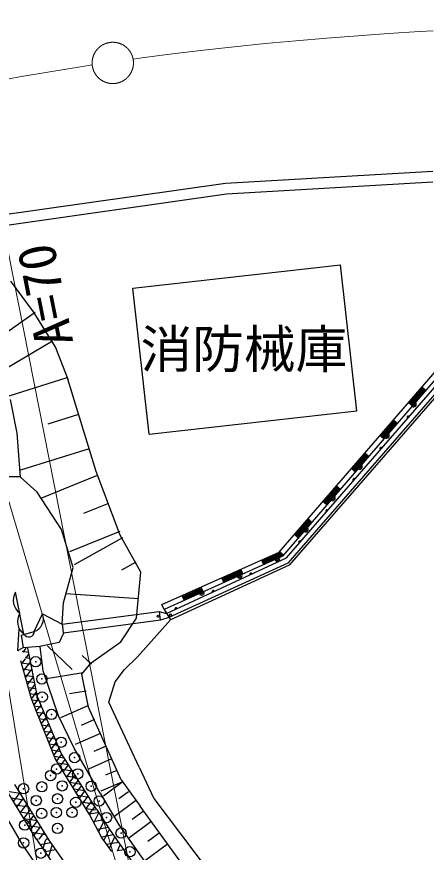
# Model space of a CAD drawing. Units: millimetres, scale not verified. Extents: x 40000 to 680000, y 20000 to 380000.
# Drawn here: x 191407 to 211224, y 265822 to 306274 of the extents above; entities that cross this region are included whole.
import ezdxf
from ezdxf.enums import TextEntityAlignment as Align

# ---------------------------------------------------------------- set-up
doc = ezdxf.new("R2010")
doc.units = ezdxf.units.MM
doc.header["$LTSCALE"] = 1000
doc.header["$PDMODE"] = 32
doc.header["$PDSIZE"] = 500
doc.linetypes.add('CHAIN', pattern=[18.5, 12, -1.5, 3.5, -1.5])
for name, color, linetype, lineweight in [('M-BGD', 7, 'Continuous', 25), ('M-BGD-RSTR', 7, 'Continuous', 13), ('M-BMK', 2, 'CHAIN', 13), ('M-STR-HTXT', 7, 'Continuous', 13)]:
    doc.layers.add(name, color=color, linetype=linetype, lineweight=lineweight)
doc.styles.add('ＭＳ ゴシック', font='')
doc.styles.get('ＭＳ ゴシック').set_extended_font_data('MS Gothic')

msp = doc.modelspace()

# ---------------------------------------------------------------- linework, layer by layer
at = {"layer": 'M-BGD'}
for p, q in [((211533, 298780), (201503, 298207)), ((201503, 298207), (189511, 296501)), ((211539, 298256), (201555, 297687)), ((204454, 280075), (220102, 298103)), ((220287, 297963), (204528, 279823)), ((220356, 297883), (204593, 279726)), ((201555, 297687), (189658, 295993)), ((204111, 280357), (217739, 296145)), ((218078, 296155), (204263, 280152)), ((197022, 293130), (207068, 294256)), ((207861, 287189), (207068, 294256)), ((191108, 293476), (192206, 291984)), ((197814, 286063), (197022, 293130)), ((192292, 291958), (189790, 290206)), ((192206, 291984), (193282, 290265)), ((193133, 290574), (190512, 289024)), ((193282, 290265), (193886, 288719)), ((193830, 288795), (191032, 287899)), ((195246, 284253), (193886, 288719)), ((210382, 287546), (211072, 288344)), ((210420, 287513), (211109, 288311)), ((210458, 287480), (211147, 288279)), ((210496, 287448), (211185, 288246)), ((191426, 286111), (191102, 287740)), ((194392, 287008), (192916, 286550)), ((197814, 286063), (207861, 287189)), ((209004, 285949), (209693, 286747)), ((209042, 285916), (209731, 286715)), ((209080, 285884), (209769, 286682)), ((209118, 285851), (209807, 286649)), ((191594, 283988), (191426, 286111)), ((194907, 285348), (191587, 284320)), ((207626, 284353), (208315, 285151)), ((207664, 284320), (208353, 285118)), ((207701, 284287), (208391, 285085)), ((207739, 284255), (208429, 285053)), ((191578, 283999), (191044, 284000)), ((192398, 283258), (191594, 283988)), ((195306, 284060), (192601, 282972)), ((196418, 281168), (195246, 284253)), ((193571, 281450), (192398, 283258)), ((206247, 282756), (206937, 283554)), ((206285, 282723), (206974, 283522)), ((206323, 282691), (207012, 283489)), ((206361, 282658), (207050, 283456)), ((195850, 282707), (194641, 282221)), ((204869, 281159), (205558, 281958)), ((204907, 281127), (205596, 281925)), ((204945, 281094), (205634, 281892)), ((204983, 281061), (205672, 281860)), ((194131, 279616), (193571, 281450)), ((196394, 281354), (193960, 280375)), ((197418, 279387), (196418, 281168)), ((196519, 281043), (194182, 279738)), ((198432, 277810), (204111, 280357)), ((204141, 280316), (204180, 280361)), ((204263, 280152), (198534, 277582)), ((198658, 277383), (204454, 280075)), ((203264, 279922), (204141, 280316)), ((203284, 279877), (204172, 280275)), ((203304, 279831), (204202, 280234)), ((203325, 279785), (204233, 280193)), ((204172, 280275), (204218, 280328)), ((204202, 280234), (204256, 280296)), ((204233, 280193), (204294, 280263)), ((193676, 277897), (194131, 279616)), ((197171, 279874), (196475, 279486)), ((204528, 279823), (198764, 277181)), ((204593, 279726), (198817, 277063)), ((197209, 277150), (197418, 279387)), ((201339, 279059), (202301, 279491)), ((201359, 279014), (202322, 279445)), ((201380, 278968), (202342, 279399)), ((201400, 278922), (202363, 279354)), ((191758, 276382), (191347, 278410)), ((197307, 278088), (193799, 278333)), ((199414, 278196), (200377, 278628)), ((199435, 278150), (200397, 278582)), ((199455, 278105), (200418, 278536)), ((199476, 278059), (200438, 278491)), ((193611, 276877), (193676, 277897)), ((198534, 277582), (198432, 277810)), ((198534, 277582), (198853, 277074)), ((192258, 276510), (192654, 277373)), ((192654, 277373), (193605, 276872)), ((193605, 276872), (198292, 277474)), ((196449, 276011), (197209, 277150)), ((198292, 277474), (198658, 277383)), ((198364, 277063), (198308, 277476)), ((198764, 277181), (198371, 277064)), ((193678, 276453), (193624, 276884)), ((198371, 277064), (193673, 276434)), ((197248, 275279), (198843, 277078)), ((191455, 275591), (191522, 276636)), ((191646, 276338), (192258, 276510)), ((191732, 275719), (191646, 276338)), ((193673, 276434), (193460, 275980)), ((193460, 275980), (192528, 275783)), ((195010, 274987), (196449, 276011)), ((191460, 275574), (191455, 275591)), ((191704, 275714), (191482, 275593)), ((191482, 275592), (191494, 275590)), ((191671, 275561), (191981, 275510)), ((191855, 275706), (191699, 275502)), ((192528, 275783), (191732, 275719)), ((192420, 273348), (191942, 275701)), ((192686, 274600), (192536, 275773)), ((194091, 274670), (192889, 275818)), ((192119, 273254), (191599, 275086)), ((191811, 275187), (191650, 274976)), ((191817, 275253), (192041, 275216)), ((191997, 275430), (191834, 275216)), ((195028, 274924), (194581, 275351)), ((196617, 274676), (197248, 275279)), ((191645, 274996), (192101, 274922)), ((191726, 274699), (192160, 274627)), ((192072, 275065), (191743, 274635)), ((192146, 274700), (191836, 274294)), ((194558, 274438), (195010, 274987)), ((196174, 274073), (196617, 274676)), ((191807, 274401), (192220, 274333)), ((192220, 274335), (191929, 273954)), ((193427, 272423), (192686, 274600)), ((194626, 274503), (192854, 274222)), ((194879, 272854), (194558, 274438)), ((191888, 274103), (192280, 274039)), ((192294, 273970), (192022, 273613)), ((195857, 273084), (196174, 274073)), ((191969, 273806), (192340, 273745)), ((192050, 273508), (192400, 273451)), ((192368, 273604), (192114, 273272)), ((194766, 273617), (193958, 273489)), ((193266, 270367), (192119, 273254)), ((192137, 273209), (192504, 273149)), ((192458, 273259), (192234, 272966)), ((193565, 270618), (192420, 273348)), ((197332, 269948), (195857, 273084)), ((192258, 272905), (192632, 272844)), ((192583, 272961), (192354, 272662)), ((192708, 272662), (192475, 272358)), ((194876, 272925), (193521, 272336)), ((196459, 269325), (194879, 272854)), ((192379, 272601), (192760, 272538)), ((192499, 272297), (192888, 272233)), ((192833, 272364), (192596, 272053)), ((194190, 270862), (193427, 272423)), ((195171, 272248), (194524, 271967)), ((192620, 271993), (193016, 271928)), ((192958, 272065), (192717, 271749)), ((192741, 271688), (193144, 271622)), ((193083, 271767), (192837, 271445)), ((193208, 271468), (192958, 271141)), ((195465, 271570), (194234, 271035)), ((192862, 271384), (193272, 271317)), ((192982, 271080), (193400, 271012)), ((193333, 271170), (193079, 270837)), ((193103, 270776), (193528, 270706)), ((193459, 270871), (193200, 270533)), ((195439, 268681), (194190, 270862)), ((195733, 270954), (195145, 270699)), ((193224, 270472), (193706, 270393)), ((194931, 267649), (193266, 270367)), ((193589, 270580), (193337, 270250)), ((193748, 270326), (193494, 269994)), ((195269, 267907), (193565, 270618)), ((196000, 270339), (194882, 269853)), ((193393, 270160), (193906, 270076)), ((193586, 269844), (194105, 269758)), ((193908, 270072), (193652, 269737)), ((194067, 269819), (193809, 269481)), ((197332, 269948), (198040, 268424)), ((193780, 269527), (194304, 269441)), ((194227, 269565), (193966, 269224)), ((196243, 269780), (195710, 269548)), ((192973, 266414), (191315, 269097)), ((193974, 269211), (194504, 269124)), ((194386, 269312), (194123, 268968)), ((194545, 269058), (194280, 268711)), ((196486, 269221), (195471, 268780)), ((196494, 269203), (195600, 268544)), ((196459, 269325), (197384, 268047)), ((191757, 266093), (190244, 268671)), ((192347, 266471), (190932, 268812)), ((190948, 268785), (191567, 268690)), ((191555, 268708), (191245, 268295)), ((194168, 268895), (194703, 268807)), ((194705, 268805), (194438, 268455)), ((195439, 268681), (196348, 267156)), ((196823, 268756), (196346, 268404)), ((191150, 268453), (191773, 268356)), ((191724, 268436), (191411, 268020)), ((194362, 268579), (194902, 268490)), ((194555, 268263), (195102, 268173)), ((194864, 268551), (194595, 268198)), ((195024, 268297), (194752, 267942)), ((197153, 268310), (196139, 267561)), ((198040, 268424), (205007, 259202)), ((191351, 268120), (191979, 268022)), ((191892, 268164), (191577, 267744)), ((192060, 267891), (191744, 267469)), ((194749, 267947), (195219, 267869)), ((195183, 268044), (194909, 267686)), ((195269, 267907), (195933, 266878)), ((197527, 267803), (196991, 267407)), ((204314, 258520), (197384, 268047)), ((191552, 267787), (192185, 267689)), ((191753, 267454), (192391, 267355)), ((192229, 267619), (191910, 267194)), ((195509, 266561), (194931, 267649)), ((195372, 267747), (194951, 267664)), ((195146, 267244), (195381, 267733)), ((191954, 267121), (192598, 267022)), ((192397, 267346), (192076, 266919)), ((192565, 267074), (192242, 266644)), ((195606, 267385), (195123, 267289)), ((195840, 267022), (195319, 266919)), ((195380, 266804), (195636, 267338)), ((196348, 267156), (197941, 264879)), ((197901, 267296), (196816, 266495)), ((192155, 266789), (192804, 266688)), ((192734, 266802), (192477, 266459)), ((196084, 266661), (195517, 266549)), ((195628, 266395), (195891, 266942)), ((195933, 266878), (197539, 264582)), ((198301, 266753), (197752, 266348)), ((192347, 266471), (193441, 264860)), ((192419, 266465), (192398, 266396)), ((192534, 266195), (193060, 266293)), ((192804, 266430), (192667, 265999)), ((192902, 266529), (192826, 266428)), ((193126, 266201), (192937, 265602)), ((193827, 265177), (192973, 266414)), ((196008, 265865), (195509, 266561)), ((196336, 266302), (195774, 266191)), ((195894, 266023), (196154, 266562)), ((196279, 265899), (196417, 266185)), ((198702, 266211), (197590, 265390)), ((191757, 266093), (192870, 264455)), ((192765, 265855), (193304, 265955)), ((196587, 265943), (196287, 265884))]:
    msp.add_line(p, q, dxfattribs=at)
for centre in [(198248, 277247), (198846, 277309)]:
    msp.add_circle(centre, 50, dxfattribs=at)
for centre, radius, start, end in [((210616, 287510), 125, 229.197, 49.197), ((210616, 287510), 62.5, 229.197, 49.197), ((210354, 286872), 62.5, 49.0405, 229.0405), ((210354, 286872), 31.3, 49.0405, 229.0405), ((209309, 285996), 125, 229.197, 49.197), ((209309, 285996), 62.5, 229.197, 49.197), ((209043, 285362), 62.5, 49.0405, 229.0405), ((209043, 285362), 31.3, 49.0405, 229.0405), ((208002, 284482), 125, 229.197, 49.197), ((208002, 284482), 62.5, 229.197, 49.197), ((207732, 283851), 62.5, 49.0405, 229.0405), ((207732, 283851), 31.3, 49.0405, 229.0405), ((206695, 282968), 125, 229.197, 49.197), ((206695, 282968), 62.5, 229.197, 49.197), ((206421, 282341), 62.5, 49.0405, 229.0405), ((206421, 282341), 31.3, 49.0405, 229.0405), ((205388, 281454), 125, 229.197, 49.197), ((205388, 281454), 62.5, 229.197, 49.197), ((205110, 280831), 62.5, 49.0405, 229.0405), ((205110, 280831), 31.3, 49.0405, 229.0405), ((204009, 280037), 125, 204.1563, 24.1563), ((204009, 280037), 62.5, 204.1563, 24.1563), ((202184, 279219), 125, 204.1563, 24.1563), ((202184, 279219), 62.5, 204.1563, 24.1563), ((202739, 279279), 62.5, 24.9137, 204.9136), ((202739, 279279), 31.3, 24.9137, 204.9136), ((192007, 278016), 769, 149.1838, 233.7359), ((200359, 278400), 125, 204.1563, 24.1563), ((200359, 278400), 62.5, 204.1563, 24.1563), ((200925, 278436), 62.5, 24.9137, 204.9136), ((200925, 278436), 31.3, 24.9137, 204.9136), ((199111, 277594), 62.5, 24.9137, 204.9136), ((199111, 277594), 31.3, 24.9137, 204.9136), ((192212, 277002), 769, 149.1838, 233.7359), ((192035, 277134), 663, 289.6517, 21.0528), ((191992, 276511), 267, 208.8157, 359.7547)]:
    msp.add_arc(centre, radius, start, end, dxfattribs=at)
for p in [(192324, 275049), (192623, 274211), (192645, 273339), (193093, 272497), (193560, 271150), (194208, 270403), (193335, 269851), (194360, 269617), (193046, 269534), (191737, 268898), (192620, 268991), (193607, 269036), (195011, 269019), (193383, 268410), (192350, 268326), (194261, 268240), (195398, 268304), (192613, 267703), (193324, 267747), (194086, 267751), (195752, 267499), (191792, 267135), (193380, 266977), (196457, 266753), (191742, 266273), (192572, 265776), (196886, 265849)]:
    msp.add_point(p, dxfattribs=at)
at = {"layer": 'M-BGD-RSTR'}
msp.add_line((189397, 302954), (201022, 244091), dxfattribs=at)
at = {"layer": 'M-BMK'}
msp.add_line((230040, 306274), (210899, 305561), dxfattribs=at)
for points in [[(210899, 305561), (209402, 305463), (207906, 305356), (206411, 305238), (204916, 305110), (203423, 304970), (201930, 304818), (200439, 304653), (198950, 304475), (197463, 304282), (197038, 304223)], [(195060, 303937), (194494, 303852), (193013, 303613), (191535, 303357), (191043, 303267)]]:
    msp.add_lwpolyline(points, dxfattribs=at)
for start, end in [(67.0833, 247.8176), (247.8176, 67.0833)]:
    msp.add_arc((196055, 304037), 1000, start, end, dxfattribs=at)
at = {"layer": 'M-STR-HTXT'}
for p, q in [((193497, 258650), (187517, 294838)), ((187606, 294305), (203103, 242072))]:
    msp.add_line(p, q, dxfattribs=at)

# ---------------------------------------------------------------- texts
at = {"layer": 'M-BGD', "style": 'ＭＳ ゴシック'}
msp.add_text('消防械庫', height=1833, dxfattribs=at).set_placement((197400, 288717), align=Align.BOTTOM_LEFT)
at = {"layer": 'M-BGD-RSTR', "style": 'ＭＳ ゴシック'}
msp.add_text('A=70', height=1833, rotation=101.172, dxfattribs=at).set_placement((191382, 295059), align=Align.TOP_RIGHT)

doc.saveas('drawing.dxf')
